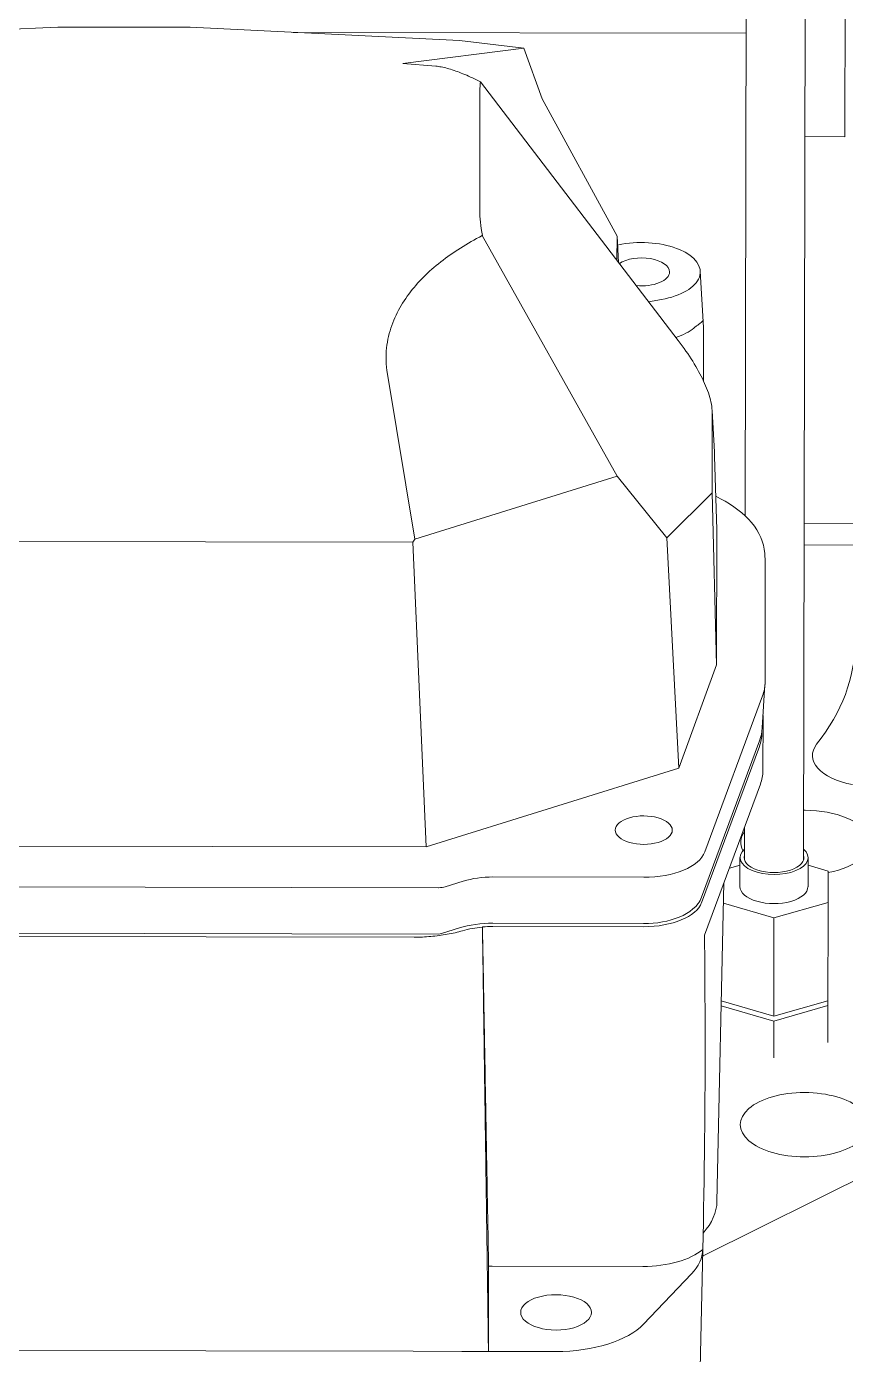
# Model space of a CAD drawing. Extents: x 766778 to 845620, y 133762 to 209800.
# Drawn here: x 784886.1 to 785018.1, y 190972.1 to 191186.1 of the extents above; entities that cross this region are included whole.
import ezdxf

# ---------------------------------------------------------------- set-up
doc = ezdxf.new("R2010")
doc.units = 0
doc.header["$MEASUREMENT"] = 0
doc.layers.get('0').update_dxf_attribs({"color": 1, "linetype": 'CONTINUOUS'})
doc.layers.add('LA-4748_SHOWN', color=2, linetype='CONTINUOUS', lineweight=53)

# ---------------------------------------------------------------- blocks, each defined once
blk = doc.blocks.new('ENGINE')
at = {"layer": 'LA-4748_SHOWN', "color": 252, "lineweight": 5}
for p, q in [((943969.53, 205864.75), (943969.75, 205906.76)), ((943953.24, 205803.68), (943953.67, 205886.8)), ((943962.46, 205748.15), (943963.19, 205886.75)), ((943799.33, 205881.05), (943842.76, 205882.86)), ((943842.76, 205882.86), (943864.06, 205882.75)), ((943864.06, 205882.75), (943907.47, 205880.48)), ((943880.69, 205881.88), (943953.65, 205881.5)), ((943907.47, 205880.48), (943917.86, 205879.18)), ((943917.86, 205879.18), (943898.32, 205876.78)), ((943917.86, 205879.18), (943920.78, 205871.01)), ((943903.62, 205876.34), (943898.32, 205876.78)), ((943903.62, 205876.34), (943903.84, 205876.32)), ((943903.84, 205876.32), (943904.06, 205876.29)), ((943904.06, 205876.29), (943904.29, 205876.25)), ((943904.29, 205876.25), (943904.52, 205876.21)), ((943904.52, 205876.21), (943904.76, 205876.16)), ((943904.76, 205876.16), (943905, 205876.11)), ((943905, 205876.11), (943905.25, 205876.05)), ((943905.25, 205876.05), (943905.5, 205875.98)), ((943905.5, 205875.98), (943905.76, 205875.91)), ((943905.76, 205875.91), (943906.03, 205875.83)), ((943906.03, 205875.83), (943906.29, 205875.74)), ((943906.29, 205875.74), (943906.57, 205875.65)), ((943906.57, 205875.65), (943906.85, 205875.55)), ((943906.85, 205875.55), (943907.13, 205875.45)), ((943907.13, 205875.45), (943907.42, 205875.34)), ((943907.42, 205875.34), (943907.71, 205875.23)), ((943907.71, 205875.23), (943908, 205875.11)), ((943908, 205875.11), (943908.3, 205874.99)), ((943908.3, 205874.99), (943908.61, 205874.86)), ((943908.61, 205874.86), (943908.92, 205874.72)), ((943908.92, 205874.72), (943909.23, 205874.58)), ((943909.23, 205874.58), (943909.55, 205874.44)), ((943909.55, 205874.44), (943909.87, 205874.29)), ((943909.87, 205874.29), (943910.19, 205874.14)), ((943910.19, 205874.14), (943910.52, 205873.98)), ((943910.52, 205873.98), (943910.85, 205873.82)), ((943942.55, 205831.99), (943910.85, 205873.82)), ((943910.63, 205853), (943910.73, 205872.3)), ((943920.78, 205871.01), (943932.75, 205848.84)), ((943969.53, 205864.75), (943963.08, 205864.78)), ((943908.36, 205847.54), (943907.93, 205847.28)), ((943908.79, 205847.79), (943908.36, 205847.54)), ((943909.23, 205848.04), (943908.79, 205847.79)), ((943909.67, 205848.29), (943909.23, 205848.04)), ((943910.12, 205848.54), (943909.67, 205848.29)), ((943910.58, 205848.78), (943910.12, 205848.54)), ((943911.04, 205849.02), (943910.58, 205848.78)), ((943911.04, 205849.02), (943932.65, 205810.14)), ((943932.75, 205848.84), (943932.73, 205844.95)), ((943932.99, 205844.61), (943932.75, 205848.84)), ((943933.53, 205847.53), (943932.84, 205847.41)), ((943905.09, 205845.37), (943904.7, 205845.08)), ((943905.47, 205845.65), (943905.09, 205845.37)), ((943905.87, 205845.93), (943905.47, 205845.65)), ((943906.27, 205846.21), (943905.87, 205845.93)), ((943906.68, 205846.48), (943906.27, 205846.21)), ((943907.09, 205846.75), (943906.68, 205846.48)), ((943907.5, 205847.01), (943907.09, 205846.75)), ((943907.93, 205847.28), (943907.5, 205847.01)), ((943902.53, 205843.29), (943902.19, 205842.97)), ((943902.88, 205843.6), (943902.53, 205843.29)), ((943903.23, 205843.9), (943902.88, 205843.6)), ((943903.59, 205844.2), (943903.23, 205843.9)), ((943903.96, 205844.5), (943903.59, 205844.2)), ((943904.33, 205844.79), (943903.96, 205844.5)), ((943904.7, 205845.08), (943904.33, 205844.79)), ((943900.59, 205841.35), (943900.29, 205841.02)), ((943900.9, 205841.69), (943900.59, 205841.35)), ((943901.21, 205842.01), (943900.9, 205841.69)), ((943901.53, 205842.34), (943901.21, 205842.01)), ((943901.86, 205842.66), (943901.53, 205842.34)), ((943902.19, 205842.97), (943901.86, 205842.66)), ((943946.15, 205843.16), (943946.65, 205834.07)), ((943898.9, 205839.27), (943898.65, 205838.9)), ((943899.17, 205839.63), (943898.9, 205839.27)), ((943899.44, 205839.98), (943899.17, 205839.63)), ((943899.72, 205840.33), (943899.44, 205839.98)), ((943900, 205840.67), (943899.72, 205840.33)), ((943900.29, 205841.02), (943900, 205840.67)), ((943897.49, 205837.01), (943897.29, 205836.62)), ((943897.71, 205837.4), (943897.49, 205837.01)), ((943897.93, 205837.78), (943897.71, 205837.4)), ((943898.16, 205838.16), (943897.93, 205837.78)), ((943898.4, 205838.54), (943898.16, 205838.16)), ((943898.65, 205838.9), (943898.4, 205838.54)), ((943937.81, 205838.25), (943939.88, 205838.61)), ((943896.56, 205834.99), (943896.4, 205834.57)), ((943896.73, 205835.4), (943896.56, 205834.99)), ((943896.9, 205835.81), (943896.73, 205835.4)), ((943897.09, 205836.22), (943896.9, 205835.81)), ((943897.29, 205836.62), (943897.09, 205836.22)), ((943945.89, 205834.59), (943945.97, 205834.65)), ((943945.97, 205834.65), (943946.05, 205834.71)), ((943946.05, 205834.71), (943946.11, 205834.76)), ((943946.11, 205834.76), (943946.18, 205834.81)), ((943946.18, 205834.81), (943946.24, 205834.86)), ((943946.24, 205834.86), (943946.29, 205834.9)), ((943946.29, 205834.9), (943946.34, 205834.95)), ((943946.34, 205834.95), (943946.39, 205834.99)), ((943946.39, 205834.99), (943946.43, 205835.03)), ((943946.43, 205835.03), (943946.46, 205835.07)), ((943946.46, 205835.07), (943946.5, 205835.11)), ((943946.5, 205835.11), (943946.52, 205835.14)), ((943946.52, 205835.14), (943946.54, 205835.18)), ((943946.54, 205835.18), (943946.56, 205835.22)), ((943946.56, 205835.22), (943946.57, 205835.25)), ((943946.57, 205835.25), (943946.58, 205835.29)), ((943895.87, 205832.81), (943895.77, 205832.36)), ((943895.99, 205833.26), (943895.87, 205832.81)), ((943896.12, 205833.7), (943895.99, 205833.26)), ((943896.25, 205834.14), (943896.12, 205833.7)), ((943896.4, 205834.57), (943896.25, 205834.14)), ((943945.07, 205833.98), (943945.19, 205834.08)), ((943945.19, 205834.08), (943945.31, 205834.16)), ((943945.31, 205834.16), (943945.42, 205834.25)), ((943945.42, 205834.25), (943945.52, 205834.33)), ((943945.52, 205834.33), (943945.62, 205834.4)), ((943945.62, 205834.4), (943945.72, 205834.47)), ((943945.72, 205834.47), (943945.81, 205834.53)), ((943945.81, 205834.53), (943945.89, 205834.59)), ((943946.61, 205825.43), (943946.65, 205833.92)), ((943895.5, 205830.45), (943895.47, 205829.95)), ((943895.54, 205830.94), (943895.5, 205830.45)), ((943895.61, 205831.42), (943895.54, 205830.94)), ((943895.68, 205831.89), (943895.61, 205831.42)), ((943895.77, 205832.36), (943895.68, 205831.89)), ((943942.88, 205831.56), (943942.55, 205831.99)), ((943943.19, 205831.13), (943942.88, 205831.56)), ((943943.49, 205830.71), (943943.19, 205831.13)), ((943943.79, 205830.28), (943943.49, 205830.71)), ((943895.47, 205829.95), (943895.46, 205829.44)), ((943895.46, 205829.44), (943895.46, 205828.92)), ((943895.46, 205828.92), (943895.49, 205828.39)), ((943895.49, 205828.39), (943895.53, 205827.84)), ((943944.08, 205829.86), (943943.79, 205830.28)), ((943944.35, 205829.45), (943944.08, 205829.86)), ((943944.62, 205829.03), (943944.35, 205829.45)), ((943944.88, 205828.62), (943944.62, 205829.03)), ((943945.13, 205828.21), (943944.88, 205828.62)), ((943895.53, 205827.84), (943895.59, 205827.29)), ((943895.59, 205827.29), (943895.67, 205826.72)), ((943895.67, 205826.72), (943900.01, 205800.09)), ((943945.37, 205827.81), (943945.13, 205828.21)), ((943945.6, 205827.4), (943945.37, 205827.81)), ((943945.82, 205827), (943945.6, 205827.4)), ((943946.03, 205826.6), (943945.82, 205827)), ((943946.23, 205826.21), (943946.03, 205826.6)), ((943946.43, 205825.82), (943946.23, 205826.21)), ((943946.61, 205825.43), (943946.43, 205825.82)), ((943946.78, 205825.04), (943946.61, 205825.43)), ((943946.95, 205824.66), (943946.78, 205825.04)), ((943947.1, 205824.27), (943946.95, 205824.66)), ((943947.24, 205823.9), (943947.1, 205824.27)), ((943947.38, 205823.52), (943947.24, 205823.9)), ((943947.5, 205823.15), (943947.38, 205823.52)), ((943947.61, 205822.78), (943947.5, 205823.15)), ((943947.7, 205822.42), (943947.61, 205822.78)), ((943947.79, 205822.06), (943947.7, 205822.42)), ((943947.86, 205821.7), (943947.79, 205822.06)), ((943947.91, 205821.35), (943947.86, 205821.7)), ((943947.95, 205821), (943947.91, 205821.35)), ((943947.99, 205820.32), (943947.92, 205807.41)), ((943947.98, 205820.66), (943947.95, 205821)), ((943947.99, 205820.32), (943947.98, 205820.66)), ((943948.33, 205814.04), (943947.98, 205820.63)), ((943948.33, 205814.04), (943948.33, 205813.98)), ((943948.33, 205813.98), (943948.33, 205813.95)), ((943948.33, 205813.95), (943948.33, 205813.91)), ((943948.33, 205813.91), (943948.33, 205813.88)), ((943948.33, 205813.88), (943948.34, 205813.85)), ((943948.34, 205813.85), (943948.34, 205813.78)), ((943948.34, 205813.78), (943948.34, 205813.75)), ((943948.34, 205813.75), (943948.34, 205813.72)), ((943948.34, 205813.72), (943948.34, 205813.65)), ((943948.34, 205813.65), (943948.34, 205813.62)), ((943948.34, 205813.62), (943948.35, 205813.59)), ((943948.35, 205813.59), (943948.35, 205813.56)), ((943948.35, 205813.56), (943948.35, 205813.52)), ((943948.35, 205813.52), (943948.35, 205813.46)), ((943948.35, 205813.46), (943948.35, 205813.43)), ((943948.35, 205813.43), (943948.35, 205813.39)), ((943948.35, 205813.39), (943948.35, 205813.36)), ((943948.35, 205813.36), (943948.35, 205813.33)), ((943948.35, 205813.33), (943948.35, 205813.29)), ((943948.35, 205813.29), (943948.36, 205813.26)), ((943948.66, 205801.52), (943948.36, 205813.26)), ((943900.01, 205800.09), (943932.65, 205810.14)), ((943940.59, 205800.2), (943932.65, 205810.14)), ((943947.92, 205807.41), (943940.59, 205800.2)), ((943947.92, 205807.41), (943948.54, 205779.66)), ((943948.88, 205806.67), (943948.52, 205806.89)), ((943949.26, 205806.46), (943948.88, 205806.67)), ((943950.01, 205806.04), (943949.26, 205806.46)), ((943950.74, 205805.6), (943950.01, 205806.04)), ((943951.43, 205805.15), (943950.74, 205805.6)), ((943952.08, 205804.67), (943951.43, 205805.15)), ((943952.69, 205804.17), (943952.08, 205804.67)), ((943953.26, 205803.66), (943952.69, 205804.17)), ((943953.79, 205803.13), (943953.26, 205803.66)), ((943954.27, 205802.58), (943953.79, 205803.13)), ((943954.72, 205802.01), (943954.27, 205802.58)), ((943948.66, 205801.52), (943948.54, 205779.66)), ((943955.11, 205801.42), (943954.72, 205802.01)), ((943955.46, 205800.82), (943955.11, 205801.42)), ((943955.75, 205800.2), (943955.46, 205800.82)), ((943962.75, 205802.4), (943998, 205802.2)), ((943806.28, 205800.1), (943899.67, 205799.61)), ((943899.67, 205799.61), (943900.01, 205800.09)), ((943901.65, 205750.48), (943899.67, 205799.61)), ((943940.59, 205800.2), (943942.39, 205763.03)), ((943955.99, 205799.57), (943955.75, 205800.2)), ((943956.18, 205798.92), (943955.99, 205799.57)), ((943956.3, 205798.27), (943956.18, 205798.92)), ((943956.37, 205797.61), (943956.3, 205798.27)), ((943962.73, 205798.95), (943978.47, 205798.87)), ((943956.37, 205797.61), (943956.44, 205796.24)), ((943956.35, 205776.87), (943956.45, 205795.87)), ((943942.39, 205763.03), (943948.54, 205779.66)), ((943955.88, 205769.51), (943956.34, 205776.5)), ((943946.54, 205749.52), (943955.94, 205774.66)), ((943956.01, 205771.49), (943955.96, 205762.58)), ((943955.59, 205767.91), (943955.73, 205768.44)), ((943955.73, 205768.44), (943955.82, 205768.97)), ((943955.81, 205768.65), (943955.81, 205768.9)), ((943955.82, 205768.97), (943955.88, 205769.51)), ((943946.01, 205741.34), (943955.41, 205766.48)), ((943955.42, 205767.39), (943946.02, 205742.25)), ((943955.42, 205767.39), (943955.59, 205767.91)), ((943901.65, 205750.48), (943942.39, 205763.03)), ((943946.47, 205736.08), (943955.55, 205760.4)), ((943952.97, 205753.49), (943952.94, 205748.2)), ((943901.65, 205750.48), (943803.78, 205751)), ((943952.22, 205747.37), (943950.51, 205746.89)), ((943952.22, 205748.59), (943952.2, 205743.92)), ((943963.19, 205748.54), (943963.17, 205743.86)), ((943966.43, 205746.36), (943963.19, 205747.31)), ((943904.7, 205744.05), (943907.6, 205744.94)), ((943912.39, 205745.6), (943936.69, 205745.47)), ((943966.28, 205718.74), (943966.43, 205746.36)), ((943801.73, 205744.43), (943903.64, 205743.9)), ((943948.31, 205693.18), (943949.62, 205744.51)), ((943944.61, 205740.33), (943945.05, 205740.74)), ((943945.05, 205740.74), (943945.44, 205741.2)), ((943945.44, 205741.2), (943945.62, 205741.45)), ((943945.62, 205741.45), (943945.77, 205741.7)), ((943945.77, 205741.7), (943945.91, 205741.97)), ((943945.91, 205741.97), (943946.02, 205742.25)), ((943949.54, 205741.24), (943957.66, 205738.85)), ((943957.66, 205738.85), (943966.4, 205741.32)), ((943939.67, 205738.26), (943940.39, 205738.4)), ((943940.39, 205738.4), (943941.09, 205738.58)), ((943941.09, 205738.58), (943941.76, 205738.79)), ((943941.76, 205738.79), (943942.4, 205739.03)), ((943942.4, 205739.03), (943943.01, 205739.3)), ((943943.01, 205739.3), (943943.59, 205739.61)), ((943943.59, 205739.61), (943944.12, 205739.95)), ((943944.12, 205739.95), (943944.61, 205740.33)), ((943957.57, 205723), (943957.66, 205738.85)), ((943903.6, 205736.43), (943801.69, 205736.97)), ((943805.64, 205736.44), (943899.64, 205735.94)), ((943903.68, 205736.18), (943903.35, 205736.14)), ((943903.83, 205736.45), (943903.6, 205736.43)), ((943904.01, 205736.23), (943903.68, 205736.18)), ((943904.09, 205736.5), (943903.83, 205736.45)), ((943904.34, 205736.28), (943904.01, 205736.23)), ((943906.99, 205737.4), (943904.09, 205736.5)), ((943904.67, 205736.33), (943904.34, 205736.28)), ((943904.99, 205736.38), (943904.67, 205736.33)), ((943905.31, 205736.44), (943904.99, 205736.38)), ((943905.63, 205736.5), (943905.31, 205736.44)), ((943905.94, 205736.57), (943905.63, 205736.5)), ((943906.26, 205736.64), (943905.94, 205736.57)), ((943906.57, 205736.71), (943906.26, 205736.64)), ((943906.87, 205736.79), (943906.57, 205736.71)), ((943907.18, 205736.87), (943906.87, 205736.79)), ((943906.99, 205737.4), (943907.59, 205737.57)), ((943907.48, 205736.95), (943907.18, 205736.87)), ((943907.59, 205737.57), (943908.22, 205737.72)), ((943908.22, 205737.72), (943908.87, 205737.85)), ((943908.87, 205737.85), (943909.54, 205737.95)), ((943909.54, 205737.95), (943910.23, 205738.03)), ((943910.23, 205738.03), (943910.93, 205738.09)), ((943910.68, 205737.11), (943910.68, 205737.56)), ((943910.68, 205737.56), (943910.68, 205737.51)), ((943910.68, 205737.03), (943910.68, 205737.51)), ((943910.69, 205736.65), (943910.68, 205737.11)), ((943910.69, 205736.54), (943910.68, 205737.03)), ((943910.7, 205736.2), (943910.69, 205736.65)), ((943910.69, 205736.05), (943910.69, 205736.54)), ((943910.7, 205735.75), (943910.7, 205736.2)), ((943910.93, 205738.09), (943911.64, 205738.13)), ((943911.64, 205738.13), (943912.35, 205738.13)), ((943936.65, 205738.01), (943912.35, 205738.13)), ((943912.35, 205737.62), (943936.65, 205737.5)), ((943936.65, 205738.01), (943937.42, 205738.02)), ((943937.42, 205738.02), (943938.18, 205738.07)), ((943938.18, 205738.07), (943938.93, 205738.14)), ((943938.93, 205738.14), (943939.67, 205738.26)), ((943899.98, 205735.94), (943899.64, 205735.94)), ((943900.32, 205735.94), (943899.98, 205735.94)), ((943900.66, 205735.95), (943900.32, 205735.94)), ((943901, 205735.96), (943900.66, 205735.95)), ((943901.34, 205735.98), (943901, 205735.96)), ((943901.67, 205736), (943901.34, 205735.98)), ((943902.01, 205736.02), (943901.67, 205736)), ((943902.35, 205736.04), (943902.01, 205736.02)), ((943902.68, 205736.07), (943902.35, 205736.04)), ((943903.02, 205736.11), (943902.68, 205736.07)), ((943903.35, 205736.14), (943903.02, 205736.11)), ((943910.7, 205735.57), (943910.69, 205736.05)), ((943910.71, 205735.3), (943910.7, 205735.75)), ((943910.7, 205735.08), (943910.7, 205735.57)), ((943910.71, 205734.59), (943910.7, 205735.08)), ((943910.72, 205734.85), (943910.71, 205735.3)), ((943910.71, 205734.1), (943910.71, 205734.59)), ((943910.72, 205733.62), (943910.71, 205734.1)), ((943910.72, 205734.4), (943910.72, 205734.85)), ((943910.73, 205733.95), (943910.72, 205734.4)), ((943910.72, 205733.13), (943910.72, 205733.62)), ((943910.73, 205732.64), (943910.72, 205733.13)), ((943910.74, 205733.49), (943910.73, 205733.95)), ((943910.73, 205732.15), (943910.73, 205732.64)), ((943910.74, 205731.66), (943910.73, 205732.15)), ((943910.74, 205733.04), (943910.74, 205733.49)), ((943910.75, 205732.59), (943910.74, 205733.04)), ((943910.76, 205732.14), (943910.75, 205732.59)), ((943910.76, 205731.69), (943910.76, 205732.14)), ((943910.75, 205731.17), (943910.74, 205731.66)), ((943910.75, 205730.68), (943910.75, 205731.17)), ((943910.76, 205730.19), (943910.75, 205730.68)), ((943910.77, 205731.24), (943910.76, 205731.69)), ((943910.76, 205729.7), (943910.76, 205730.19)), ((943910.78, 205730.79), (943910.77, 205731.24)), ((943910.78, 205730.34), (943910.78, 205730.79)), ((943910.79, 205729.89), (943910.78, 205730.34)), ((943910.8, 205729.44), (943910.79, 205729.89)), ((943910.77, 205729.21), (943910.76, 205729.7)), ((943910.77, 205728.73), (943910.77, 205729.21)), ((943910.78, 205728.24), (943910.77, 205728.73)), ((943910.78, 205727.74), (943910.78, 205728.24)), ((943910.79, 205727.25), (943910.78, 205727.74)), ((943910.8, 205729), (943910.8, 205729.44)), ((943910.81, 205728.55), (943910.8, 205729)), ((943910.82, 205728.1), (943910.81, 205728.55)), ((943910.82, 205727.65), (943910.82, 205728.1)), ((943910.83, 205727.2), (943910.82, 205727.65)), ((943910.79, 205726.76), (943910.79, 205727.25)), ((943910.8, 205726.27), (943910.79, 205726.76)), ((943910.8, 205725.78), (943910.8, 205726.27)), ((943910.81, 205725.29), (943910.8, 205725.78)), ((943910.84, 205726.75), (943910.83, 205727.2)), ((943910.84, 205726.3), (943910.84, 205726.75)), ((943910.85, 205725.86), (943910.84, 205726.3)), ((943910.86, 205725.41), (943910.85, 205725.86)), ((943949.13, 205725.48), (943957.57, 205723)), ((943957.57, 205723), (943966.32, 205725.47)), ((943910.81, 205724.8), (943910.81, 205725.29)), ((943910.82, 205724.31), (943910.81, 205724.8)), ((943910.82, 205723.82), (943910.82, 205724.31)), ((943910.83, 205723.32), (943910.82, 205723.82)), ((943910.83, 205722.83), (943910.83, 205723.32)), ((943910.86, 205724.96), (943910.86, 205725.41)), ((943910.87, 205724.51), (943910.86, 205724.96)), ((943910.87, 205724.07), (943910.87, 205724.51)), ((943910.88, 205723.62), (943910.87, 205724.07)), ((943910.89, 205723.17), (943910.88, 205723.62)), ((943949.12, 205724.71), (943957.57, 205722.22)), ((943957.57, 205722.22), (943966.31, 205724.69)), ((943910.84, 205722.34), (943910.83, 205722.83)), ((943910.84, 205721.85), (943910.84, 205722.34)), ((943910.85, 205721.35), (943910.84, 205721.85)), ((943910.85, 205720.86), (943910.85, 205721.35)), ((943910.89, 205722.73), (943910.89, 205723.17)), ((943910.9, 205722.28), (943910.89, 205722.73)), ((943910.91, 205721.83), (943910.9, 205722.28)), ((943910.91, 205721.39), (943910.91, 205721.83)), ((943910.92, 205720.94), (943910.91, 205721.39)), ((943957.54, 205716.27), (943957.57, 205722.22)), ((943910.86, 205720.37), (943910.85, 205720.86)), ((943910.87, 205719.88), (943910.86, 205720.37)), ((943910.87, 205719.38), (943910.87, 205719.88)), ((943910.88, 205718.89), (943910.87, 205719.38)), ((943910.93, 205720.5), (943910.92, 205720.94)), ((943910.93, 205720.05), (943910.93, 205720.5)), ((943910.94, 205719.61), (943910.93, 205720.05)), ((943910.95, 205719.16), (943910.94, 205719.61)), ((943910.95, 205718.72), (943910.95, 205719.16)), ((943910.88, 205718.39), (943910.88, 205718.89)), ((943910.89, 205717.9), (943910.88, 205718.39)), ((943910.89, 205717.41), (943910.89, 205717.9)), ((943910.9, 205716.91), (943910.89, 205717.41)), ((943910.9, 205716.42), (943910.9, 205716.91)), ((943910.96, 205718.27), (943910.95, 205718.72)), ((943910.97, 205717.83), (943910.96, 205718.27)), ((943910.97, 205717.38), (943910.97, 205717.83)), ((943910.98, 205716.94), (943910.97, 205717.38)), ((943910.99, 205716.49), (943910.98, 205716.94)), ((943910.91, 205715.92), (943910.9, 205716.42)), ((943910.91, 205715.43), (943910.91, 205715.92)), ((943910.92, 205714.93), (943910.91, 205715.43)), ((943910.92, 205714.44), (943910.92, 205714.93)), ((943910.99, 205716.05), (943910.99, 205716.49)), ((943911, 205715.61), (943910.99, 205716.05)), ((943911.01, 205715.16), (943911, 205715.61)), ((943911.01, 205714.72), (943911.01, 205715.16)), ((943910.93, 205713.94), (943910.92, 205714.44)), ((943910.93, 205713.44), (943910.93, 205713.94)), ((943910.94, 205712.95), (943910.93, 205713.44)), ((943910.94, 205712.45), (943910.94, 205712.95)), ((943911.02, 205714.28), (943911.01, 205714.72)), ((943911.02, 205713.83), (943911.02, 205714.28)), ((943911.03, 205713.39), (943911.02, 205713.83)), ((943911.04, 205712.95), (943911.03, 205713.39)), ((943911.04, 205712.51), (943911.04, 205712.95)), ((943910.95, 205711.96), (943910.94, 205712.45)), ((943910.95, 205711.46), (943910.95, 205711.96)), ((943910.96, 205710.96), (943910.95, 205711.46)), ((943910.97, 205710.47), (943910.96, 205710.96)), ((943911.05, 205712.06), (943911.04, 205712.51)), ((943911.06, 205711.62), (943911.05, 205712.06)), ((943911.06, 205711.18), (943911.06, 205711.62)), ((943911.07, 205710.74), (943911.06, 205711.18)), ((943911.08, 205710.3), (943911.07, 205710.74)), ((943910.97, 205709.97), (943910.97, 205710.47)), ((943910.98, 205709.47), (943910.97, 205709.97)), ((943910.98, 205708.97), (943910.98, 205709.47)), ((943910.99, 205708.48), (943910.98, 205708.97)), ((943910.99, 205707.98), (943910.99, 205708.48)), ((943911.08, 205709.85), (943911.08, 205710.3)), ((943911.09, 205709.41), (943911.08, 205709.85)), ((943911.1, 205708.97), (943911.09, 205709.41)), ((943911.1, 205708.53), (943911.1, 205708.97)), ((943911.11, 205708.09), (943911.1, 205708.53)), ((943911, 205707.48), (943910.99, 205707.98)), ((943911, 205706.98), (943911, 205707.48)), ((943911.01, 205706.48), (943911, 205706.98)), ((943911.01, 205705.99), (943911.01, 205706.48)), ((943911.11, 205707.65), (943911.11, 205708.09)), ((943911.12, 205707.21), (943911.11, 205707.65)), ((943911.13, 205706.77), (943911.12, 205707.21)), ((943911.13, 205706.33), (943911.13, 205706.77)), ((943911.14, 205705.89), (943911.13, 205706.33)), ((943911.02, 205705.49), (943911.01, 205705.99)), ((943911.02, 205704.99), (943911.02, 205705.49)), ((943911.03, 205704.49), (943911.02, 205704.99)), ((943911.03, 205703.99), (943911.03, 205704.49)), ((943911.15, 205705.45), (943911.14, 205705.89)), ((943911.15, 205705.01), (943911.15, 205705.45)), ((943911.16, 205704.57), (943911.15, 205705.01)), ((943911.17, 205704.13), (943911.16, 205704.57)), ((943911.17, 205703.69), (943911.17, 205704.13)), ((943911.04, 205703.49), (943911.03, 205703.99)), ((943911.05, 205702.99), (943911.04, 205703.49)), ((943911.05, 205702.49), (943911.05, 205702.99)), ((943911.06, 205701.99), (943911.05, 205702.49)), ((943911.06, 205701.49), (943911.06, 205701.99)), ((943911.18, 205703.26), (943911.17, 205703.69)), ((943911.19, 205702.82), (943911.18, 205703.26)), ((943911.19, 205702.38), (943911.19, 205702.82)), ((943911.2, 205701.94), (943911.19, 205702.38)), ((943911.2, 205701.5), (943911.2, 205701.94)), ((943982.97, 205702.59), (943945.97, 205684.33)), ((943911.07, 205700.99), (943911.06, 205701.49)), ((943911.07, 205700.49), (943911.07, 205700.99)), ((943911.08, 205699.99), (943911.07, 205700.49)), ((943911.08, 205699.49), (943911.08, 205699.99)), ((943911.21, 205701.07), (943911.2, 205701.5)), ((943911.22, 205700.63), (943911.21, 205701.07)), ((943911.22, 205700.19), (943911.22, 205700.63)), ((943911.23, 205699.75), (943911.22, 205700.19)), ((943911.09, 205698.99), (943911.08, 205699.49)), ((943911.09, 205698.49), (943911.09, 205698.99)), ((943911.1, 205697.98), (943911.09, 205698.49)), ((943911.1, 205697.48), (943911.1, 205697.98)), ((943911.24, 205699.32), (943911.23, 205699.75)), ((943911.24, 205698.88), (943911.24, 205699.32)), ((943911.25, 205698.44), (943911.24, 205698.88)), ((943911.26, 205698.01), (943911.25, 205698.44)), ((943911.26, 205697.57), (943911.26, 205698.01)), ((943911.11, 205696.98), (943911.1, 205697.48)), ((943911.11, 205696.48), (943911.11, 205696.98)), ((943911.12, 205695.98), (943911.11, 205696.48)), ((943911.12, 205695.47), (943911.12, 205695.98)), ((943911.27, 205697.13), (943911.26, 205697.57)), ((943911.27, 205696.7), (943911.27, 205697.13)), ((943911.28, 205696.26), (943911.27, 205696.7)), ((943911.29, 205695.83), (943911.28, 205696.26)), ((943911.29, 205695.39), (943911.29, 205695.83)), ((943911.13, 205694.97), (943911.12, 205695.47)), ((943911.14, 205694.47), (943911.13, 205694.97)), ((943911.14, 205693.97), (943911.14, 205694.47)), ((943911.15, 205693.46), (943911.14, 205693.97)), ((943911.15, 205692.96), (943911.15, 205693.46)), ((943911.3, 205694.96), (943911.29, 205695.39)), ((943911.31, 205694.52), (943911.3, 205694.96)), ((943911.31, 205694.09), (943911.31, 205694.52)), ((943911.32, 205693.65), (943911.31, 205694.09)), ((943911.33, 205693.22), (943911.32, 205693.65)), ((943911.16, 205692.46), (943911.15, 205692.96)), ((943911.16, 205691.95), (943911.16, 205692.46)), ((943911.17, 205691.45), (943911.16, 205691.95)), ((943911.17, 205690.94), (943911.17, 205691.45)), ((943911.33, 205692.78), (943911.33, 205693.22)), ((943911.34, 205692.35), (943911.33, 205692.78)), ((943911.34, 205691.92), (943911.34, 205692.35)), ((943911.35, 205691.48), (943911.34, 205691.92)), ((943911.36, 205691.05), (943911.35, 205691.48)), ((943911.18, 205690.44), (943911.17, 205690.94)), ((943911.18, 205689.94), (943911.18, 205690.44)), ((943911.19, 205689.43), (943911.18, 205689.94)), ((943911.19, 205688.93), (943911.19, 205689.43)), ((943911.36, 205690.62), (943911.36, 205691.05)), ((943911.37, 205690.18), (943911.36, 205690.62)), ((943911.38, 205689.75), (943911.37, 205690.18)), ((943911.38, 205689.32), (943911.38, 205689.75)), ((943911.39, 205688.88), (943911.38, 205689.32)), ((943911.2, 205688.42), (943911.19, 205688.93)), ((943911.21, 205687.92), (943911.2, 205688.42)), ((943911.21, 205687.41), (943911.21, 205687.92)), ((943911.22, 205686.91), (943911.21, 205687.41)), ((943911.4, 205688.45), (943911.39, 205688.88)), ((943911.4, 205688.02), (943911.4, 205688.45)), ((943911.41, 205687.59), (943911.4, 205688.02)), ((943911.41, 205687.16), (943911.41, 205687.59)), ((943911.42, 205686.72), (943911.41, 205687.16)), ((943911.22, 205686.4), (943911.22, 205686.91)), ((943911.23, 205685.9), (943911.22, 205686.4)), ((943911.23, 205685.39), (943911.23, 205685.9)), ((943911.24, 205684.88), (943911.23, 205685.39)), ((943911.24, 205684.38), (943911.24, 205684.88)), ((943911.43, 205686.29), (943911.42, 205686.72)), ((943911.43, 205685.86), (943911.43, 205686.29)), ((943911.44, 205685.43), (943911.43, 205685.86)), ((943911.45, 205685), (943911.44, 205685.43)), ((943911.45, 205684.57), (943911.45, 205685)), ((943945.21, 205654.49), (943946, 205685.4)), ((943911.25, 205683.87), (943911.24, 205684.38)), ((943911.25, 205683.37), (943911.25, 205683.87)), ((943911.26, 205682.86), (943911.25, 205683.37)), ((943911.26, 205682.35), (943911.26, 205682.86)), ((943911.41, 205669.11), (943911.48, 205682.85)), ((943911.46, 205684.14), (943911.45, 205684.57)), ((943911.46, 205683.71), (943911.46, 205684.14)), ((943911.47, 205683.28), (943911.46, 205683.71)), ((943911.48, 205682.85), (943911.47, 205683.28)), ((943936.36, 205682.73), (943912.06, 205682.86)), ((943911.27, 205681.85), (943911.26, 205682.35)), ((943911.28, 205681.34), (943911.27, 205681.85)), ((943911.28, 205680.83), (943911.28, 205681.34)), ((943911.29, 205680.32), (943911.28, 205680.83)), ((943944.17, 205681.5), (943936.42, 205673.44)), ((943911.29, 205679.82), (943911.29, 205680.32)), ((943911.3, 205679.31), (943911.29, 205679.82)), ((943911.3, 205678.8), (943911.3, 205679.31)), ((943911.31, 205678.29), (943911.3, 205678.8)), ((943911.31, 205677.78), (943911.31, 205678.29)), ((943911.32, 205677.27), (943911.31, 205677.78)), ((943911.32, 205676.77), (943911.32, 205677.27)), ((943911.33, 205676.26), (943911.32, 205676.77)), ((943911.33, 205675.75), (943911.33, 205676.26)), ((943911.34, 205675.24), (943911.33, 205675.75)), ((943911.35, 205674.73), (943911.34, 205675.24)), ((943911.35, 205674.22), (943911.35, 205674.73)), ((943911.36, 205673.71), (943911.35, 205674.22)), ((943911.36, 205673.2), (943911.36, 205673.71)), ((943911.37, 205672.69), (943911.36, 205673.2)), ((943911.37, 205672.18), (943911.37, 205672.69)), ((943911.38, 205671.67), (943911.37, 205672.18)), ((943911.38, 205671.16), (943911.38, 205671.67)), ((943911.39, 205670.65), (943911.38, 205671.16)), ((943911.39, 205670.14), (943911.39, 205670.65)), ((943911.4, 205669.62), (943911.39, 205670.14)), ((943805.29, 205669.67), (943899.29, 205669.18)), ((943899.29, 205669.18), (943907.12, 205669.14)), ((943907.12, 205669.14), (943922.29, 205669.06)), ((943911.41, 205669.11), (943911.4, 205669.62))]:
    blk.add_line(p, q, dxfattribs=at)
for centre, major_axis, ratio, start_param, end_param in [((943923.63, 205852.73), (-11.51, 23.32), 0.25, 0.333461, 0.463655), ((943923.58, 205833.36), (11.55, -23.41), 0.25, 3.605299, 3.863349), ((943936.7, 205843.07), (9.45, -0.05), 0.5, 5.057544, 8.199137), ((943936.7, 205843.07), (4.5, -0.02), 0.5, 0, 2.495701), ((943936.7, 205843.07), (4.5, -0.02), 0.5, 4.519192, 6.283185), ((943936.67, 205836.57), (9.84, -0.05), 0.5, 5.310028, 5.738611), ((943936.66, 205833.97), (10, -0.05), 0.5, 6.283183, 6.313448), ((943931.96, 205796), (24.5, -0.13), 0.5, 0, 0.030262), ((943880.39, 205783.67), (90.5, -0.48), 0.5, 5.911974, 6.283185), ((943931.86, 205777), (24.5, -0.13), 0.5, 6.101386, 6.283185), ((943931.81, 205768.77), (24, -0.13), 0.5, 6.101386, 6.283185), ((943973.95, 205764.95), (-10, 0.05), 0.5, 5.911974, 7.490896), ((943931.78, 205762.71), (24.18, -0.13), 0.5, 6.101386, 6.283185), ((943962.72, 205750.99), (10.37, -0.05), 0.5, 1.570796, 1.593931), ((943962.72, 205750.99), (10.37, -0.05), 0.5, 5.08014, 7.853982), ((943936.73, 205753.07), (4.59, -0.02), 0.5, 0, 3.141593), ((943936.73, 205753.07), (-4.59, 0.02), 0.5, 0, 3.141593), ((943962.72, 205750.99), (-10.37, 0.05), 0.5, 5.937144, 6.545487), ((943936.72, 205750.47), (10, -0.05), 0.5, 4.712389, 6.101386), ((943957.71, 205748.57), (5.48, -0.03), 0.49963, 2.621597, 6.803181), ((943957.71, 205748.57), (-4.82, 0.03), 0.49963, 6.118857, 9.589106), ((943912.37, 205741.1), (9, -0.05), 0.5, 1.570796, 2.131197), ((943903.64, 205744.9), (2, -0.01), 0.5, 4.712389, 5.272789), ((943957.68, 205743.89), (-5.48, 0.03), 0.49963, 0, 3.141593), ((943936.67, 205742.25), (9.5, -0.05), 0.5, 4.712389, 6.101386), ((943912.26, 205732.8), (-9.55, 0.05), 0.5, 4.881911, 5.23998), ((943912.32, 205732.87), (9.5, -0.05), 0.5, 1.570796, 1.747539), ((943811.14, 205435.14), (-54.22, -731.26), 0.169614, 1.984866, 2.007473), ((943393.59, 206055.42), (253.98, -968.6), 0.507067, 1.050287, 1.089235), ((943962.48, 205705.49), (-10.37, 0.05), 0.5, 4.712389, 7.853982), ((943962.48, 205705.49), (10.37, -0.05), 0.5, 4.712389, 7.853982), ((943922.42, 205693.45), (25.9, -0.14), 0.5, 5.865771, 6.273107), ((943936.39, 205688.29), (11.13, -0.06), 0.5, 4.712389, 5.756509), ((943927.37, 205685.59), (18.62, -0.1), 0.5, 5.839297, 6.278066), ((943912.04, 205678.92), (7.87, -0.04), 0.5, 1.570796, 1.64494), ((943922.32, 205675.37), (-5.7, 0.03), 0.5, 4.712389, 7.853982), ((943922.32, 205675.37), (5.7, -0.03), 0.5, 4.712389, 7.853982), ((943922.33, 205676.87), (-15.62, 0.08), 0.5, 1.570796, 2.697705)]:
    blk.add_ellipse(centre, major_axis=major_axis, ratio=ratio, start_param=start_param, end_param=end_param, dxfattribs=at)

msp = doc.modelspace()

# ---------------------------------------------------------------- block references
at = {"color": 7, "linetype": 'Continuous', "rotation": 0.1984573570547499}
msp.add_blockref('ENGINE', (-158232.80366, -17964.77499), dxfattribs=at)

doc.saveas('drawing.dxf')
